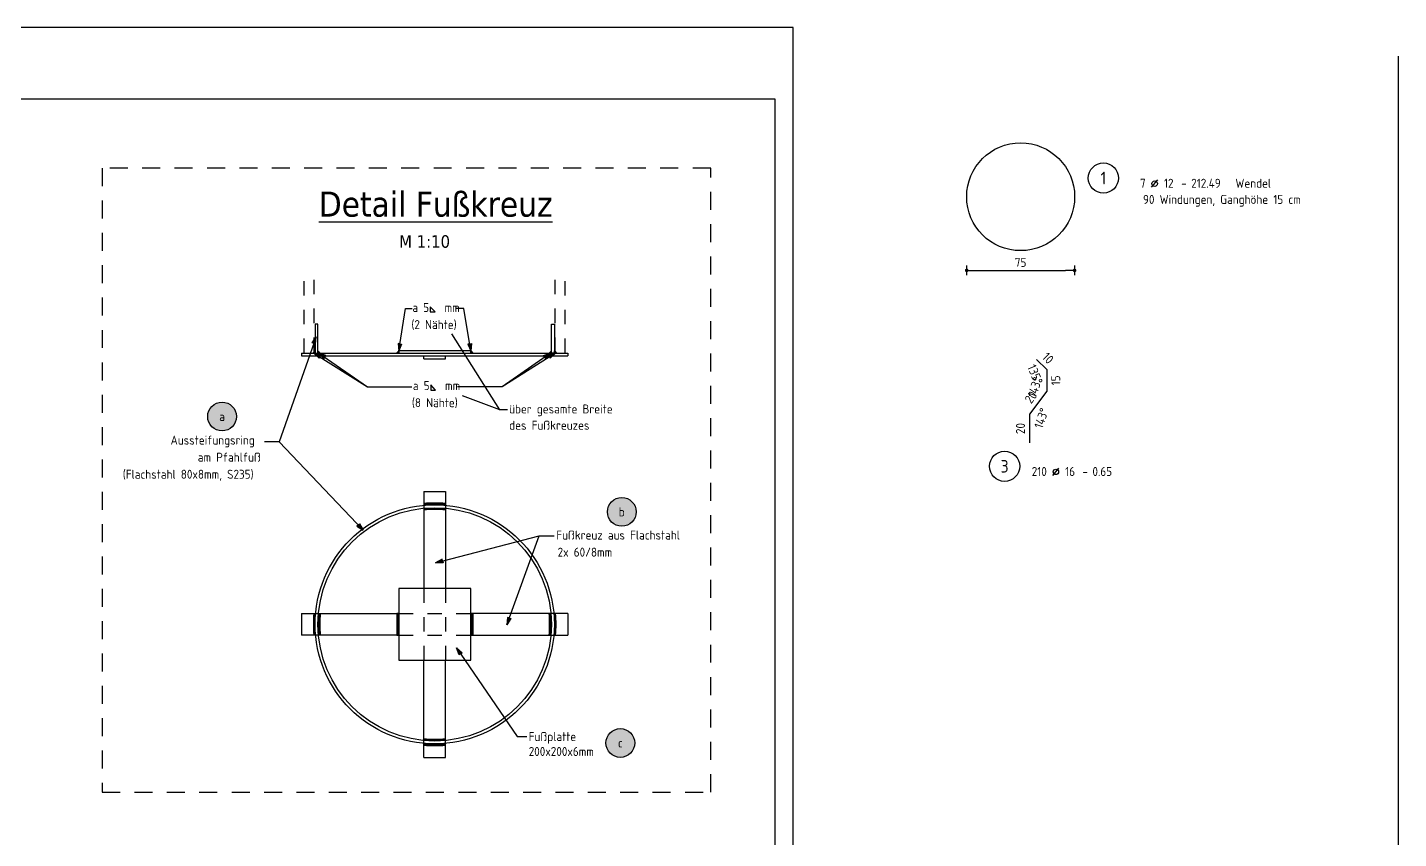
# Model space of a CAD drawing. Extents: x 21 to 40.3, y -0.2 to 20.9.
# Drawn here: x 30.48 to 40.01, y 15.22 to 20.86 of the extents above; entities that cross this region are included whole.
import ezdxf
from ezdxf.enums import TextEntityAlignment as Align

# ---------------------------------------------------------------- set-up
doc = ezdxf.new("R2010")
doc.units = 0
doc.header["$LTSCALE"] = 0.25
for name, pattern in [('AUSGEZOGEN', [1000.01, 1000, 0.01]), ('DOT', [0.175, 0.05, -0.125]), ('PUNKT', [0.175, 0.05, -0.125]), ('STRICHLINIE', [0.75, 0.5, -0.25])]:
    doc.linetypes.add(name, pattern=pattern)
for name, color, linetype in [('1__LINE_ACI_7', 7, 'Continuous'), ('DETAIL', 7, 'Continuous'), ('DRUEBER', 7, 'Continuous'), ('grau_hell', 7, 'Continuous'), ('HILFE', 7, 'Continuous'), ('MASSE', 7, 'Continuous'), ('OBJEKT', 7, 'Continuous'), ('POS', 7, 'Continuous'), ('RAHMEN', 7, 'Continuous'), ('RND', 7, 'Continuous'), ('TEXT', 7, 'Continuous')]:
    doc.layers.add(name, color=color, linetype=linetype)
doc.styles.add('helv', font='tahoma.ttf')
doc.styles.add('txt', font='isocp.shx')
doc.dimstyles.new('DOT_I', dxfattribs={"dimscale": 0.25, "dimtxt": 0.25, "dimasz": 0.25, "dimexe": 0.1, "dimexo": 0.3, "dimgap": 0.1, "dimtad": 1, "dimdec": 3, "dimzin": 3, "dimtxsty": 'txt', "dimblk": 'DOT', "dimblk1": 'DOT', "dimblk2": 'DOT', "dimsah": 1, "dimcen": 0.1, "dimse1": 1, "dimse2": 1, "dimazin": 0, "dimtfac": 1, "dimtdec": 4, "dimtix": 1, "dimtmove": 2, "dimatfit": 3, "dimfxl": 0, "dimtvp": 1, "dimtolj": 1, "dimtzin": 0, "dimarcsym": 0})

# ---------------------------------------------------------------- blocks, each defined once
blk = doc.blocks.new('DINA1')
at = {"layer": 'RAHMEN'}
for p, q in [((0, 59.4), (0, 0)), ((84.1, 59.4), (0, 59.4))]:
    blk.add_line(p, q, dxfattribs=at)
at = {"layer": 'RAHMEN', "color": 5}
for p, q in [((2, 58.9), (2, 0.5)), ((83.6, 58.9), (2, 58.9))]:
    blk.add_line(p, q, dxfattribs=at)
blk = doc.blocks.new('RND_AUSZ')
at = {"layer": 'RND', "color": 7, "linetype": 'Continuous'}
blk.add_line((1.341, 0.262), (1.509, 0.466), dxfattribs=at)
at = {"layer": 'RND', "color": 1, "linetype": 'Continuous'}
blk.add_circle((0, 0.52), 0.42, dxfattribs=at)
at = {"layer": 'RND', "color": 7, "linetype": 'Continuous'}
blk.add_circle((1.425, 0.364), 0.075, dxfattribs=at)
at = {"layer": 'RND', "color": 7, "linetype": 'Continuous', "style": 'txt'}
blk.add_text('-', height=0.25, dxfattribs=at).set_placement((2.163, 0.25))
for tag, p in [('WIEOFT', (-0.536, 0.25)), ('STK', (1.174, 0.25))]:
    blk.add_attdef(tag, text='', height=0.25, dxfattribs=at).set_placement(p, align=Align.RIGHT)
at = {"layer": 'RND', "color": 1, "linetype": 'Continuous', "style": 'txt'}
blk.add_attdef('POS', text='', height=0.35, dxfattribs=at).set_placement((0, 0.52), align=Align.MIDDLE)
at = {"layer": 'RND', "color": 7, "linetype": 'Continuous', "style": 'txt'}
for tag, p in [('DS', (1.683, 0.25)), ('LANG', (2.441, 0.25)), ('TEXT', (3.669, 0.25))]:
    blk.add_attdef(tag, p, '', height=0.25, dxfattribs=at)
blk = doc.blocks.new('DOT')
at = {"layer": 'MASSE', "color": 7, "linetype": 'Continuous'}
for p, q in [((0, 0), (-1, 0)), ((0, 0.54), (0, -0.54))]:
    blk.add_line(p, q, dxfattribs=at)
at = {"layer": 'MASSE', "color": 7, "linetype": 'Continuous', "const_width": 0.2}
blk.add_lwpolyline([(-0.1, 0, 1), (0.1, 0, 1)], format="xyb", close=True, dxfattribs=at)
blk = doc.blocks.new('*D38')
at = {"layer": 'Defpoints', "color": 0, "linetype": 'AUSGEZOGEN', "transparency": 16777216}
for p in [(37.0063, 19.4792), (37.7563, 19.4792), (37.7563, 19.1667)]:
    blk.add_point(p, dxfattribs=at)
at = {"layer": 'RND', "color": 0, "linetype": 'AUSGEZOGEN', "lineweight": -2, "transparency": 16777216}
blk.add_line((37.0688, 19.1667), (37.6938, 19.1667), dxfattribs=at)
at = {"layer": 'RND', "color": 0, "linetype": 'AUSGEZOGEN', "lineweight": -2, "transparency": 16777216, "xscale": 0.0625, "yscale": 0.0625, "zscale": 0.0625, "rotation": 180}
blk.add_blockref('DOT', (37.0063, 19.1667), dxfattribs=at)
at = {"layer": 'RND', "color": 0, "linetype": 'AUSGEZOGEN', "lineweight": -2, "transparency": 16777216, "xscale": 0.0625, "yscale": 0.0625, "zscale": 0.0625}
blk.add_blockref('DOT', (37.7563, 19.1667), dxfattribs=at)
at = {"layer": 'RND', "color": 0, "linetype": 'AUSGEZOGEN', "transparency": 16777216, "insert": (37.3813, 19.2229), "char_height": 0.0625, "attachment_point": 5, "style": 'txt'}
blk.add_mtext('\\A1;75', dxfattribs=at)
blk = doc.blocks.new('*D40')
at = {"layer": 'Defpoints', "color": 0, "linetype": 'AUSGEZOGEN', "transparency": 16777216}
for p in [(37.5271, 18.5123), (37.5125, 18.477), (37.5625, 18.477), (37.5625, 18.402)]:
    blk.add_point(p, dxfattribs=at)
at = {"layer": 'RND', "color": 0, "linetype": 'AUSGEZOGEN', "transparency": 16777216, "insert": (37.4816, 18.4435), "char_height": 0.0625, "attachment_point": 5, "rotation": 292.5, "style": 'txt'}
blk.add_mtext('\\A1;135°', dxfattribs=at)
blk = doc.blocks.new('*D41')
at = {"layer": 'Defpoints', "color": 0, "linetype": 'AUSGEZOGEN', "transparency": 16777216}
for p in [(37.5625, 18.402), (37.5255, 18.3606), (37.5625, 18.327), (37.5025, 18.247)]:
    blk.add_point(p, dxfattribs=at)
at = {"layer": 'RND', "color": 0, "linetype": 'AUSGEZOGEN', "transparency": 16777216, "insert": (37.4795, 18.3546), "char_height": 0.0625, "attachment_point": 5, "rotation": 71.56505, "style": 'txt'}
blk.add_mtext('\\A1;143°', dxfattribs=at)
blk = doc.blocks.new('*D42')
at = {"layer": 'Defpoints', "color": 0, "linetype": 'AUSGEZOGEN', "transparency": 16777216}
for p in [(37.5025, 18.247), (37.4425, 18.167), (37.4795, 18.1333), (37.4425, 18.067)]:
    blk.add_point(p, dxfattribs=at)
at = {"layer": 'RND', "color": 0, "linetype": 'AUSGEZOGEN', "transparency": 16777216, "insert": (37.5255, 18.1393), "char_height": 0.0625, "attachment_point": 5, "rotation": 71.56505, "style": 'txt'}
blk.add_mtext('\\A1;143°', dxfattribs=at)
blk = doc.blocks.new('Pfeillinie')
at = {"layer": 'TEXT', "linetype": 'Continuous'}
blk.add_hatch(color=7, dxfattribs=at).paths.add_polyline_path([(0, 0), (-0.8, 0.2), (-0.8, 0), (-0.8, -0.2)])
at = {"layer": 'TEXT', "color": 7, "linetype": 'Continuous'}
for p, q in [((-0.8, 0), (-0.8, 0.2)), ((-0.8, 0.2), (0, 0)), ((-0.8, 0), (-0.8, -0.2)), ((-0.8, -0.2), (0, 0))]:
    blk.add_line(p, q, dxfattribs=at)
blk = doc.blocks.new('pos_ausz')
at = {"layer": 'grau_hell', "true_color": 0xfcfcfc}
blk.add_hatch(color=7, dxfattribs=at).paths.add_polyline_path([(-0.4, 0, 1), (0.4, 0, 1)])
at = {"layer": 'POS', "color": 1, "linetype": 'Continuous'}
blk.add_circle((0, 0), 0.4, dxfattribs=at)
at = {"layer": 'POS', "color": 7, "linetype": 'Continuous', "style": 'txt'}
blk.add_attdef('POSNAME', text='', height=0.25, dxfattribs=at).set_placement((0, 0), align=Align.MIDDLE)
blk.add_attdef('POSABM', (0.6, 0.05), '', height=0.25, dxfattribs=at)

msp = doc.modelspace()

# ---------------------------------------------------------------- linework, layer by layer
at = {"layer": '1__LINE_ACI_7'}
for p, q in [((32.4664, 18.5951), (32.4785, 18.5951)), ((32.4692, 18.5979), (32.4785, 18.5979)), ((32.4719, 18.6007), (32.4785, 18.6007)), ((32.4748, 18.6035), (32.4785, 18.6035)), ((32.4776, 18.6063), (32.4785, 18.6063)), ((32.4994, 18.6063), (32.4985, 18.6063)), ((32.5022, 18.6035), (32.4985, 18.6035)), ((32.5051, 18.6007), (32.4985, 18.6007)), ((32.5079, 18.5979), (32.4985, 18.5979)), ((32.5107, 18.5951), (32.4985, 18.5951)), ((33.0476, 18.5951), (33.0597, 18.5951)), ((33.0504, 18.5979), (33.0597, 18.5979)), ((33.0532, 18.6007), (33.0597, 18.6007)), ((33.056, 18.6035), (33.0597, 18.6035)), ((33.0588, 18.6063), (33.0597, 18.6063)), ((33.5607, 18.6063), (33.5598, 18.6063)), ((33.5635, 18.6035), (33.5598, 18.6035)), ((33.5664, 18.6007), (33.5598, 18.6007)), ((33.5691, 18.5979), (33.5598, 18.5979)), ((33.5719, 18.5951), (33.5598, 18.5951)), ((34.1089, 18.5951), (34.121, 18.5951)), ((34.1117, 18.5979), (34.121, 18.5979)), ((34.1144, 18.6007), (34.121, 18.6007)), ((34.1173, 18.6035), (34.121, 18.6035)), ((34.1201, 18.6063), (34.121, 18.6063)), ((34.1419, 18.6063), (34.141, 18.6063)), ((34.1447, 18.6035), (34.141, 18.6035)), ((34.1476, 18.6007), (34.141, 18.6007)), ((34.1504, 18.5979), (34.141, 18.5979)), ((34.1532, 18.5951), (34.141, 18.5951)), ((33.2367, 17.5457), (33.2367, 17.5332)), ((33.2395, 17.546), (33.2395, 17.5334)), ((33.2424, 17.5462), (33.2424, 17.5337)), ((33.2452, 17.5464), (33.2452, 17.5339)), ((33.2479, 17.5466), (33.2479, 17.5341)), ((33.2508, 17.5469), (33.2508, 17.5343)), ((33.2536, 17.547), (33.2536, 17.5345)), ((33.2563, 17.5472), (33.2563, 17.5347)), ((33.2592, 17.5474), (33.2592, 17.5349)), ((33.262, 17.5476), (33.262, 17.5351)), ((33.2648, 17.5477), (33.2648, 17.5352)), ((33.2676, 17.5479), (33.2676, 17.5354)), ((33.2704, 17.548), (33.2704, 17.5355)), ((33.2733, 17.5481), (33.2733, 17.5356)), ((33.2761, 17.5483), (33.2761, 17.5358)), ((33.2788, 17.5484), (33.2788, 17.5359)), ((33.2817, 17.5485), (33.2817, 17.536)), ((33.2845, 17.5486), (33.2845, 17.5361)), ((33.2873, 17.5486), (33.2873, 17.5361)), ((33.2901, 17.5487), (33.2901, 17.5362)), ((33.2929, 17.5488), (33.2929, 17.5363)), ((33.2957, 17.5488), (33.2957, 17.5363)), ((33.2986, 17.5489), (33.2986, 17.5364)), ((33.3013, 17.5489), (33.3013, 17.5364)), ((33.3041, 17.5489), (33.3041, 17.5364)), ((33.307, 17.5489), (33.307, 17.5364)), ((33.3098, 17.5489), (33.3098, 17.5364)), ((33.3125, 17.5489), (33.3125, 17.5364)), ((33.3154, 17.5489), (33.3154, 17.5364)), ((33.3182, 17.5489), (33.3182, 17.5364)), ((33.3209, 17.5489), (33.3209, 17.5364)), ((33.3238, 17.5488), (33.3238, 17.5363)), ((33.3266, 17.5488), (33.3266, 17.5363)), ((33.3294, 17.5487), (33.3294, 17.5362)), ((33.3322, 17.5486), (33.3322, 17.5361)), ((33.335, 17.5486), (33.335, 17.5361)), ((33.3378, 17.5485), (33.3378, 17.536)), ((33.3407, 17.5484), (33.3407, 17.5359)), ((33.3434, 17.5483), (33.3434, 17.5358)), ((33.3463, 17.5481), (33.3463, 17.5356)), ((33.3491, 17.548), (33.3491, 17.5355)), ((33.3519, 17.5479), (33.3519, 17.5354)), ((33.3547, 17.5477), (33.3547, 17.5352)), ((33.3575, 17.5476), (33.3575, 17.5351)), ((33.3603, 17.5474), (33.3603, 17.5349)), ((33.3632, 17.5472), (33.3632, 17.5347)), ((33.366, 17.547), (33.366, 17.5345)), ((33.3687, 17.5469), (33.3687, 17.5343)), ((33.3716, 17.5466), (33.3716, 17.5341)), ((33.3744, 17.5464), (33.3744, 17.5339)), ((33.3772, 17.5462), (33.3772, 17.5337)), ((33.38, 17.546), (33.38, 17.5334)), ((33.3828, 17.5457), (33.3828, 17.5332)), ((33.2367, 17.5131), (33.2367, 17.5005)), ((33.2395, 17.5133), (33.2395, 17.5008)), ((33.2424, 17.5136), (33.2424, 17.501)), ((33.2452, 17.5138), (33.2452, 17.5012)), ((33.2479, 17.514), (33.2479, 17.5015)), ((33.2508, 17.5142), (33.2508, 17.5017)), ((33.2536, 17.5144), (33.2536, 17.5019)), ((33.2563, 17.5146), (33.2563, 17.5021)), ((33.2592, 17.5148), (33.2592, 17.5022)), ((33.262, 17.5149), (33.262, 17.5024)), ((33.2648, 17.5151), (33.2648, 17.5026)), ((33.2676, 17.5152), (33.2676, 17.5027)), ((33.2704, 17.5154), (33.2704, 17.5028)), ((33.2733, 17.5155), (33.2733, 17.503)), ((33.2761, 17.5156), (33.2761, 17.5031)), ((33.2788, 17.5157), (33.2788, 17.5032)), ((33.2817, 17.5158), (33.2817, 17.5033)), ((33.2845, 17.5159), (33.2845, 17.5034)), ((33.2873, 17.516), (33.2873, 17.5035)), ((33.2901, 17.5161), (33.2901, 17.5036)), ((33.2929, 17.5161), (33.2929, 17.5036)), ((33.2957, 17.5162), (33.2957, 17.5037)), ((33.2986, 17.5162), (33.2986, 17.5037)), ((33.3013, 17.5163), (33.3013, 17.5038)), ((33.3041, 17.5163), (33.3041, 17.5038)), ((33.307, 17.5163), (33.307, 17.5038)), ((33.3098, 17.5163), (33.3098, 17.5038)), ((33.3125, 17.5163), (33.3125, 17.5038)), ((33.3154, 17.5163), (33.3154, 17.5038)), ((33.3182, 17.5163), (33.3182, 17.5038)), ((33.3209, 17.5162), (33.3209, 17.5037)), ((33.3238, 17.5162), (33.3238, 17.5037)), ((33.3266, 17.5161), (33.3266, 17.5036)), ((33.3294, 17.5161), (33.3294, 17.5036)), ((33.3322, 17.516), (33.3322, 17.5035)), ((33.335, 17.5159), (33.335, 17.5034)), ((33.3378, 17.5158), (33.3378, 17.5033)), ((33.3407, 17.5157), (33.3407, 17.5032)), ((33.3434, 17.5156), (33.3434, 17.5031)), ((33.3463, 17.5155), (33.3463, 17.503)), ((33.3491, 17.5154), (33.3491, 17.5029)), ((33.3519, 17.5152), (33.3519, 17.5027)), ((33.3547, 17.5151), (33.3547, 17.5026)), ((33.3575, 17.5149), (33.3575, 17.5024)), ((33.3603, 17.5148), (33.3603, 17.5022)), ((33.3632, 17.5146), (33.3632, 17.5021)), ((33.366, 17.5144), (33.366, 17.5019)), ((33.3687, 17.5142), (33.3687, 17.5017)), ((33.3716, 17.514), (33.3716, 17.5015)), ((33.3744, 17.5138), (33.3744, 17.5012)), ((33.3772, 17.5136), (33.3772, 17.501)), ((33.38, 17.5133), (33.38, 17.5008)), ((33.3828, 17.5131), (33.3828, 17.5005)), ((32.4686, 16.7699), (32.4812, 16.7699)), ((32.4689, 16.7727), (32.4814, 16.7727)), ((32.4691, 16.7756), (32.4816, 16.7756)), ((32.4693, 16.7784), (32.4819, 16.7784)), ((32.5013, 16.7699), (32.5138, 16.7699)), ((32.5015, 16.7727), (32.514, 16.7727)), ((32.5017, 16.7756), (32.5143, 16.7756)), ((32.502, 16.7784), (32.5145, 16.7784)), ((33.0485, 16.6303), (33.0485, 16.7803)), ((33.0513, 16.6303), (33.0513, 16.7803)), ((33.0541, 16.6303), (33.0541, 16.7803)), ((33.057, 16.6303), (33.057, 16.7803)), ((33.5626, 16.6303), (33.5626, 16.7803)), ((33.5654, 16.6303), (33.5654, 16.7803)), ((33.5682, 16.6303), (33.5682, 16.7803)), ((33.571, 16.6303), (33.571, 16.7803)), ((34.1176, 16.7784), (34.105, 16.7784)), ((34.1178, 16.7756), (34.1053, 16.7756)), ((34.118, 16.7727), (34.1055, 16.7727)), ((34.1183, 16.7699), (34.1057, 16.7699)), ((34.1502, 16.7784), (34.1377, 16.7784)), ((34.1505, 16.7756), (34.1379, 16.7756)), ((34.1507, 16.7727), (34.1381, 16.7727)), ((34.1509, 16.7699), (34.1384, 16.7699)), ((32.4661, 16.711), (32.4786, 16.711)), ((32.4661, 16.7081), (32.4786, 16.7081)), ((32.4661, 16.7053), (32.4786, 16.7053)), ((32.4661, 16.7026), (32.4786, 16.7026)), ((32.4661, 16.6997), (32.4786, 16.6997)), ((32.4662, 16.7194), (32.4787, 16.7194)), ((32.4662, 16.7165), (32.4787, 16.7165)), ((32.4662, 16.7138), (32.4787, 16.7138)), ((32.4662, 16.6969), (32.4787, 16.6969)), ((32.4662, 16.6941), (32.4787, 16.6941)), ((32.4662, 16.6913), (32.4787, 16.6913)), ((32.4663, 16.7249), (32.4789, 16.7249)), ((32.4663, 16.7222), (32.4788, 16.7222)), ((32.4663, 16.6885), (32.4788, 16.6885)), ((32.4663, 16.6857), (32.4789, 16.6857)), ((32.4664, 16.7278), (32.4789, 16.7278)), ((32.4664, 16.6828), (32.4789, 16.6828)), ((32.4665, 16.7306), (32.479, 16.7306)), ((32.4665, 16.6801), (32.479, 16.6801)), ((32.4666, 16.7334), (32.4791, 16.7334)), ((32.4666, 16.6773), (32.4791, 16.6773)), ((32.4667, 16.7362), (32.4792, 16.7362)), ((32.4667, 16.6744), (32.4792, 16.6744)), ((32.4668, 16.739), (32.4793, 16.739)), ((32.4669, 16.7419), (32.4794, 16.7419)), ((32.467, 16.7447), (32.4796, 16.7447)), ((32.4672, 16.7474), (32.4797, 16.7474)), ((32.4673, 16.7503), (32.4799, 16.7503)), ((32.4675, 16.7531), (32.48, 16.7531)), ((32.4677, 16.7559), (32.4802, 16.7559)), ((32.4678, 16.7587), (32.4804, 16.7587)), ((32.468, 16.7615), (32.4805, 16.7615)), ((32.4682, 16.7643), (32.4807, 16.7643)), ((32.4684, 16.7672), (32.481, 16.7672)), ((32.4988, 16.7165), (32.5113, 16.7165)), ((32.4988, 16.7138), (32.5113, 16.7138)), ((32.4988, 16.711), (32.5113, 16.711)), ((32.4988, 16.7081), (32.5113, 16.7081)), ((32.4988, 16.7053), (32.5113, 16.7053)), ((32.4988, 16.7026), (32.5113, 16.7026)), ((32.4988, 16.6997), (32.5113, 16.6997)), ((32.4988, 16.6969), (32.5113, 16.6969)), ((32.4988, 16.6941), (32.5113, 16.6941)), ((32.4989, 16.7222), (32.5114, 16.7222)), ((32.4989, 16.7194), (32.5114, 16.7194)), ((32.4989, 16.6913), (32.5114, 16.6913)), ((32.4989, 16.6885), (32.5114, 16.6885)), ((32.499, 16.7249), (32.5115, 16.7249)), ((32.499, 16.6857), (32.5115, 16.6857)), ((32.4991, 16.7278), (32.5116, 16.7278)), ((32.4991, 16.6828), (32.5116, 16.6828)), ((32.4992, 16.7334), (32.5117, 16.7334)), ((32.4992, 16.7306), (32.5117, 16.7306)), ((32.4992, 16.6801), (32.5117, 16.6801)), ((32.4992, 16.6773), (32.5117, 16.6773)), ((32.4993, 16.7362), (32.5119, 16.7362)), ((32.4993, 16.6744), (32.5119, 16.6744)), ((32.4995, 16.739), (32.512, 16.739)), ((32.4996, 16.7419), (32.5121, 16.7419)), ((32.4997, 16.7447), (32.5122, 16.7447)), ((32.4998, 16.7474), (32.5124, 16.7474)), ((32.5, 16.7503), (32.5125, 16.7503)), ((32.5001, 16.7531), (32.5127, 16.7531)), ((32.5003, 16.7559), (32.5128, 16.7559)), ((32.5005, 16.7587), (32.513, 16.7587)), ((32.5007, 16.7615), (32.5132, 16.7615)), ((32.5009, 16.7643), (32.5134, 16.7643)), ((32.5011, 16.7672), (32.5136, 16.7672)), ((34.1185, 16.7672), (34.1059, 16.7672)), ((34.1187, 16.7643), (34.1061, 16.7643)), ((34.1189, 16.7615), (34.1063, 16.7615)), ((34.1191, 16.7587), (34.1065, 16.7587)), ((34.1192, 16.7559), (34.1067, 16.7559)), ((34.1194, 16.7531), (34.1069, 16.7531)), ((34.1196, 16.7503), (34.107, 16.7503)), ((34.1197, 16.7474), (34.1072, 16.7474)), ((34.1198, 16.7447), (34.1073, 16.7447)), ((34.12, 16.7419), (34.1075, 16.7419)), ((34.1201, 16.739), (34.1076, 16.739)), ((34.1202, 16.7362), (34.1077, 16.7362)), ((34.1202, 16.6744), (34.1077, 16.6744)), ((34.1203, 16.7334), (34.1078, 16.7334)), ((34.1203, 16.6773), (34.1078, 16.6773)), ((34.1204, 16.7306), (34.1079, 16.7306)), ((34.1204, 16.6801), (34.1079, 16.6801)), ((34.1205, 16.7278), (34.108, 16.7278)), ((34.1205, 16.7249), (34.108, 16.7249)), ((34.1205, 16.6857), (34.108, 16.6857)), ((34.1205, 16.6828), (34.108, 16.6828)), ((34.1206, 16.7222), (34.1081, 16.7222)), ((34.1207, 16.7194), (34.1081, 16.7194)), ((34.1207, 16.6913), (34.1081, 16.6913)), ((34.1206, 16.6885), (34.1081, 16.6885)), ((34.1207, 16.7165), (34.1082, 16.7165)), ((34.1207, 16.7138), (34.1082, 16.7138)), ((34.1208, 16.711), (34.1082, 16.711)), ((34.1208, 16.6997), (34.1082, 16.6997)), ((34.1207, 16.6969), (34.1082, 16.6969)), ((34.1207, 16.6941), (34.1082, 16.6941)), ((34.1208, 16.7081), (34.1083, 16.7081)), ((34.1208, 16.7053), (34.1083, 16.7053)), ((34.1208, 16.7026), (34.1083, 16.7026)), ((34.1511, 16.7672), (34.1386, 16.7672)), ((34.1513, 16.7643), (34.1388, 16.7643)), ((34.1515, 16.7615), (34.139, 16.7615)), ((34.1517, 16.7587), (34.1392, 16.7587)), ((34.1519, 16.7559), (34.1394, 16.7559)), ((34.152, 16.7531), (34.1395, 16.7531)), ((34.1522, 16.7503), (34.1397, 16.7503)), ((34.1524, 16.7474), (34.1398, 16.7474)), ((34.1525, 16.7447), (34.14, 16.7447)), ((34.1526, 16.7419), (34.1401, 16.7419)), ((34.1527, 16.739), (34.1402, 16.739)), ((34.1528, 16.7362), (34.1403, 16.7362)), ((34.1528, 16.6744), (34.1403, 16.6744)), ((34.1529, 16.7334), (34.1404, 16.7334)), ((34.1529, 16.6773), (34.1404, 16.6773)), ((34.153, 16.7306), (34.1405, 16.7306)), ((34.153, 16.6801), (34.1405, 16.6801)), ((34.1531, 16.7278), (34.1406, 16.7278)), ((34.1531, 16.6828), (34.1406, 16.6828)), ((34.1532, 16.7249), (34.1407, 16.7249)), ((34.1532, 16.7222), (34.1407, 16.7222)), ((34.1532, 16.6885), (34.1407, 16.6885)), ((34.1532, 16.6857), (34.1407, 16.6857)), ((34.1533, 16.7194), (34.1408, 16.7194)), ((34.1533, 16.7165), (34.1408, 16.7165)), ((34.1533, 16.6941), (34.1408, 16.6941)), ((34.1533, 16.6913), (34.1408, 16.6913)), ((34.1534, 16.7138), (34.1409, 16.7138)), ((34.1534, 16.711), (34.1409, 16.711)), ((34.1534, 16.7081), (34.1409, 16.7081)), ((34.1534, 16.7053), (34.1409, 16.7053)), ((34.1534, 16.7026), (34.1409, 16.7026)), ((34.1534, 16.6997), (34.1409, 16.6997)), ((34.1534, 16.6969), (34.1409, 16.6969)), ((32.4668, 16.6716), (32.4793, 16.6716)), ((32.4669, 16.6688), (32.4794, 16.6688)), ((32.467, 16.666), (32.4796, 16.666)), ((32.4672, 16.6632), (32.4797, 16.6632)), ((32.4673, 16.6603), (32.4799, 16.6603)), ((32.4675, 16.6576), (32.48, 16.6576)), ((32.4677, 16.6548), (32.4802, 16.6548)), ((32.4678, 16.6519), (32.4804, 16.6519)), ((32.468, 16.6491), (32.4805, 16.6491)), ((32.4682, 16.6464), (32.4807, 16.6464)), ((32.4684, 16.6435), (32.481, 16.6435)), ((32.4686, 16.6407), (32.4812, 16.6407)), ((32.4689, 16.6379), (32.4814, 16.6379)), ((32.4691, 16.6351), (32.4816, 16.6351)), ((32.4693, 16.6323), (32.4819, 16.6323)), ((32.4995, 16.6716), (32.512, 16.6716)), ((32.4996, 16.6688), (32.5121, 16.6688)), ((32.4997, 16.666), (32.5122, 16.666)), ((32.4998, 16.6632), (32.5124, 16.6632)), ((32.5, 16.6603), (32.5125, 16.6603)), ((32.5001, 16.6576), (32.5127, 16.6576)), ((32.5003, 16.6548), (32.5128, 16.6548)), ((32.5005, 16.6519), (32.513, 16.6519)), ((32.5007, 16.6491), (32.5132, 16.6491)), ((32.5009, 16.6464), (32.5134, 16.6464)), ((32.5011, 16.6435), (32.5136, 16.6435)), ((32.5013, 16.6407), (32.5138, 16.6407)), ((32.5015, 16.6379), (32.514, 16.6379)), ((32.5017, 16.6351), (32.5143, 16.6351)), ((32.502, 16.6323), (32.5145, 16.6323)), ((34.1176, 16.6323), (34.105, 16.6323)), ((34.1178, 16.6351), (34.1053, 16.6351)), ((34.118, 16.6379), (34.1055, 16.6379)), ((34.1183, 16.6407), (34.1057, 16.6407)), ((34.1185, 16.6435), (34.1059, 16.6435)), ((34.1187, 16.6464), (34.1061, 16.6464)), ((34.1189, 16.6491), (34.1063, 16.6491)), ((34.1191, 16.6519), (34.1065, 16.6519)), ((34.1192, 16.6548), (34.1067, 16.6548)), ((34.1194, 16.6576), (34.1069, 16.6576)), ((34.1196, 16.6603), (34.107, 16.6603)), ((34.1197, 16.6632), (34.1072, 16.6632)), ((34.1198, 16.666), (34.1073, 16.666)), ((34.12, 16.6688), (34.1075, 16.6688)), ((34.1201, 16.6716), (34.1076, 16.6716)), ((34.1502, 16.6323), (34.1377, 16.6323)), ((34.1504, 16.6351), (34.1379, 16.6351)), ((34.1507, 16.6379), (34.1381, 16.6379)), ((34.1509, 16.6407), (34.1384, 16.6407)), ((34.1511, 16.6435), (34.1386, 16.6435)), ((34.1513, 16.6464), (34.1388, 16.6464)), ((34.1515, 16.6491), (34.139, 16.6491)), ((34.1517, 16.6519), (34.1392, 16.6519)), ((34.1519, 16.6548), (34.1394, 16.6548)), ((34.152, 16.6576), (34.1395, 16.6576)), ((34.1522, 16.6603), (34.1397, 16.6603)), ((34.1524, 16.6632), (34.1398, 16.6632)), ((34.1525, 16.666), (34.14, 16.666)), ((34.1526, 16.6688), (34.1401, 16.6688)), ((34.1527, 16.6716), (34.1402, 16.6716)), ((33.2367, 15.8976), (33.2367, 15.9101)), ((33.2367, 15.8649), (33.2367, 15.8775)), ((33.2395, 15.8974), (33.2395, 15.9099)), ((33.2395, 15.8647), (33.2395, 15.8772)), ((33.2424, 15.8971), (33.2424, 15.9097)), ((33.2424, 15.8645), (33.2424, 15.877)), ((33.2452, 15.8969), (33.2452, 15.9094)), ((33.2452, 15.8642), (33.2452, 15.8768)), ((33.2479, 15.8967), (33.2479, 15.9092)), ((33.2479, 15.864), (33.2479, 15.8766)), ((33.2508, 15.8965), (33.2508, 15.909)), ((33.2508, 15.8638), (33.2508, 15.8764)), ((33.2536, 15.8963), (33.2536, 15.9088)), ((33.2536, 15.8636), (33.2536, 15.8762)), ((33.2563, 15.8961), (33.2563, 15.9086)), ((33.2563, 15.8634), (33.2563, 15.876)), ((33.2592, 15.8959), (33.2592, 15.9084)), ((33.2592, 15.8633), (33.2592, 15.8758)), ((33.262, 15.8958), (33.262, 15.9083)), ((33.262, 15.8631), (33.262, 15.8756)), ((33.2648, 15.8956), (33.2648, 15.9081)), ((33.2648, 15.8629), (33.2648, 15.8755)), ((33.2676, 15.8954), (33.2676, 15.908)), ((33.2676, 15.8628), (33.2676, 15.8753)), ((33.2704, 15.8953), (33.2704, 15.9078)), ((33.2704, 15.8627), (33.2704, 15.8752)), ((33.2733, 15.8952), (33.2733, 15.9077)), ((33.2733, 15.8625), (33.2733, 15.875)), ((33.2761, 15.8951), (33.2761, 15.9076)), ((33.2761, 15.8624), (33.2761, 15.8749)), ((33.2788, 15.895), (33.2788, 15.9075)), ((33.2788, 15.8623), (33.2788, 15.8748)), ((33.2817, 15.8949), (33.2817, 15.9074)), ((33.2817, 15.8622), (33.2817, 15.8747)), ((33.2845, 15.8948), (33.2845, 15.9073)), ((33.2845, 15.8621), (33.2845, 15.8746)), ((33.2873, 15.8947), (33.2873, 15.9072)), ((33.2873, 15.862), (33.2873, 15.8745)), ((33.2901, 15.8946), (33.2901, 15.9071)), ((33.2901, 15.862), (33.2901, 15.8745)), ((33.2929, 15.8945), (33.2929, 15.9071)), ((33.2929, 15.8619), (33.2929, 15.8744)), ((33.2957, 15.8945), (33.2957, 15.907)), ((33.2957, 15.8618), (33.2957, 15.8743)), ((33.2986, 15.8945), (33.2986, 15.907)), ((33.2986, 15.8618), (33.2986, 15.8743)), ((33.3013, 15.8944), (33.3013, 15.9069)), ((33.3013, 15.8618), (33.3013, 15.8743)), ((33.3041, 15.8944), (33.3041, 15.9069)), ((33.3041, 15.8617), (33.3041, 15.8742)), ((33.307, 15.8944), (33.307, 15.9069)), ((33.307, 15.8617), (33.307, 15.8742)), ((33.3098, 15.8944), (33.3098, 15.9069)), ((33.3098, 15.8617), (33.3098, 15.8742)), ((33.3125, 15.8944), (33.3125, 15.9069)), ((33.3125, 15.8617), (33.3125, 15.8742)), ((33.3154, 15.8944), (33.3154, 15.9069)), ((33.3154, 15.8617), (33.3154, 15.8742)), ((33.3182, 15.8944), (33.3182, 15.9069)), ((33.3182, 15.8618), (33.3182, 15.8743)), ((33.3209, 15.8945), (33.3209, 15.907)), ((33.3209, 15.8618), (33.3209, 15.8743)), ((33.3238, 15.8945), (33.3238, 15.907)), ((33.3238, 15.8618), (33.3238, 15.8743)), ((33.3266, 15.8945), (33.3266, 15.9071)), ((33.3266, 15.8619), (33.3266, 15.8744)), ((33.3294, 15.8946), (33.3294, 15.9071)), ((33.3294, 15.862), (33.3294, 15.8745)), ((33.3322, 15.8947), (33.3322, 15.9072)), ((33.3322, 15.862), (33.3322, 15.8745)), ((33.335, 15.8948), (33.335, 15.9073)), ((33.335, 15.8621), (33.335, 15.8746)), ((33.3378, 15.8949), (33.3378, 15.9074)), ((33.3378, 15.8622), (33.3378, 15.8747)), ((33.3407, 15.895), (33.3407, 15.9075)), ((33.3407, 15.8623), (33.3407, 15.8748)), ((33.3434, 15.8951), (33.3434, 15.9076)), ((33.3434, 15.8624), (33.3434, 15.8749)), ((33.3463, 15.8952), (33.3463, 15.9077)), ((33.3463, 15.8625), (33.3463, 15.875)), ((33.3491, 15.8953), (33.3491, 15.9078)), ((33.3491, 15.8627), (33.3491, 15.8752)), ((33.3519, 15.8954), (33.3519, 15.908)), ((33.3519, 15.8628), (33.3519, 15.8753)), ((33.3547, 15.8956), (33.3547, 15.9081)), ((33.3547, 15.8629), (33.3547, 15.8755)), ((33.3575, 15.8957), (33.3575, 15.9083)), ((33.3575, 15.8631), (33.3575, 15.8756)), ((33.3603, 15.8959), (33.3603, 15.9084)), ((33.3603, 15.8633), (33.3603, 15.8758)), ((33.3632, 15.8961), (33.3632, 15.9086)), ((33.3632, 15.8634), (33.3632, 15.876)), ((33.366, 15.8963), (33.366, 15.9088)), ((33.366, 15.8636), (33.366, 15.8762)), ((33.3687, 15.8965), (33.3687, 15.909)), ((33.3687, 15.8638), (33.3687, 15.8764)), ((33.3716, 15.8967), (33.3716, 15.9092)), ((33.3716, 15.864), (33.3716, 15.8766)), ((33.3744, 15.8969), (33.3744, 15.9094)), ((33.3744, 15.8642), (33.3744, 15.8768)), ((33.3772, 15.8971), (33.3772, 15.9097)), ((33.3772, 15.8645), (33.3772, 15.877)), ((33.38, 15.8973), (33.38, 15.9099)), ((33.38, 15.8647), (33.38, 15.8772)), ((33.3828, 15.8976), (33.3828, 15.9101)), ((33.3828, 15.8649), (33.3828, 15.8775))]:
    msp.add_line(p, q, dxfattribs=at)
for points in [[(33.2789, 18.8783), (33.3125, 18.8783), (33.2789, 18.9143)], [(32.4985, 18.5922), (32.4985, 18.7922), (32.4785, 18.7922), (32.4785, 18.5922)], [(34.121, 18.5922), (34.121, 18.7922), (34.141, 18.7922), (34.141, 18.5922)], [(32.4785, 18.6072), (32.4635, 18.5922), (32.4785, 18.5922)], [(32.4985, 18.6072), (32.5135, 18.5922), (32.4985, 18.5922)], [(33.0597, 18.6072), (33.0447, 18.5922), (33.0597, 18.5922)], [(33.0597, 18.5922), (33.5598, 18.5922), (33.5598, 18.6072), (33.0597, 18.6072)], [(33.5598, 18.6072), (33.5748, 18.5922), (33.5598, 18.5922)], [(34.121, 18.6072), (34.106, 18.5922), (34.121, 18.5922)], [(34.141, 18.6072), (34.156, 18.5922), (34.141, 18.5922)], [(33.2822, 18.3351), (33.3159, 18.3351), (33.2822, 18.3711)], [(33.0597, 16.4554), (33.5598, 16.4554), (33.5598, 16.9553), (33.0597, 16.9553)], [(33.0597, 16.7803), (33.0457, 16.7803), (33.0457, 16.6303), (33.0597, 16.6303)], [(33.5598, 16.7803), (33.5739, 16.7803), (33.5739, 16.6303), (33.5598, 16.6303)]]:
    msp.add_lwpolyline(points, close=True, dxfattribs=at)
at = {"layer": 'DETAIL', "color": 102, "linetype": 'STRICHLINIE'}
msp.add_lwpolyline([(30.999, 19.8773), (30.999, 15.5389), (35.2275, 15.5389), (35.2275, 19.8773)], close=True, dxfattribs=at)
at = {"layer": 'DRUEBER', "color": 7, "linetype": 'DOT'}
for p, q in [((32.4023, 18.5922), (32.4023, 19.1438)), ((32.4723, 18.601), (32.4723, 19.1438)), ((34.1473, 18.601), (34.1473, 19.1438)), ((34.2173, 18.5922), (34.2173, 19.1438))]:
    msp.add_line(p, q, dxfattribs=at)
at = {"layer": 'DRUEBER', "color": 7, "linetype": 'PUNKT', "ltscale": 0.7}
for p, q in [((33.2348, 16.9553), (33.2348, 16.4554)), ((33.3848, 16.9553), (33.3848, 16.4554)), ((33.0597, 16.7803), (33.5598, 16.7803)), ((33.0597, 16.6303), (33.5598, 16.6303))]:
    msp.add_line(p, q, dxfattribs=at)
at = {"layer": 'HILFE', "color": 102, "linetype": 'AUSGEZOGEN'}
for p, q in [((33.762, 18.197), (33.4284, 18.7263)), ((33.762, 18.197), (33.5031, 18.2948)), ((33.8152, 18.197), (33.762, 18.197))]:
    msp.add_line(p, q, dxfattribs=at)
at = {"layer": 'OBJEKT', "color": 7, "linetype": 'AUSGEZOGEN'}
for p, q in [((32.3847, 18.5922), (34.2348, 18.5922)), ((32.3847, 18.5922), (32.3847, 18.5722)), ((34.2348, 18.5922), (34.2348, 18.5722)), ((32.3847, 18.5722), (34.2348, 18.5722)), ((33.2348, 18.5522), (33.2348, 18.5722)), ((33.2348, 18.5722), (33.3848, 18.5722)), ((33.2348, 18.5522), (33.3848, 18.5522)), ((33.3848, 18.5522), (33.3848, 18.5722)), ((33.2348, 17.6303), (33.3848, 17.6303)), ((33.2348, 17.6303), (33.2348, 16.9553)), ((33.3848, 17.6303), (33.3848, 16.9553)), ((32.3847, 16.7803), (33.0597, 16.7803)), ((32.3847, 16.7803), (32.3847, 16.6303)), ((34.2348, 16.7803), (33.5598, 16.7803)), ((34.2348, 16.7803), (34.2348, 16.6303)), ((33.0597, 16.6303), (32.3847, 16.6303)), ((33.5598, 16.6303), (34.2348, 16.6303)), ((33.2348, 15.7804), (33.2348, 16.4554)), ((33.3848, 15.7804), (33.3848, 16.4554)), ((33.2348, 15.7804), (33.3848, 15.7804))]:
    msp.add_line(p, q, dxfattribs=at)
for radius in [0.8313, 0.8113]:
    msp.add_circle((33.3098, 16.7053), radius, dxfattribs=at)
for centre, radius, start, end in [((33.3098, 16.6788), 0.87, 85.05457, 94.94543), ((33.3098, 16.6838), 0.82, 84.7522, 95.2478), ((33.3363, 16.7053), 0.87, 175.05457, 184.94543), ((33.3313, 16.7053), 0.82, 174.7522, 185.2478), ((33.2883, 16.7053), 0.82, 354.7522, 5.2478), ((33.2883, 16.7053), 0.82, 354.7522, 5.2478), ((33.2833, 16.7053), 0.87, 355.05457, 4.94543), ((33.2833, 16.7053), 0.87, 355.05457, 4.94543), ((33.3098, 16.7269), 0.82, 264.7522, 275.2478), ((33.3098, 16.7319), 0.87, 265.05457, 274.94543)]:
    msp.add_arc(centre, radius, start, end, dxfattribs=at)
at = {"layer": 'POS', "color": 1, "linetype": 'AUSGEZOGEN'}
for centre in [(31.8321, 18.1505), (34.6096, 17.4874), (34.5995, 15.8802)]:
    msp.add_circle(centre, 0.1, dxfattribs=at)
at = {"layer": 'RND', "color": 1, "linetype": 'AUSGEZOGEN'}
for points in [[(40.0074, 7.0565), (40.0074, 20.6565)], [(37.4918, 18.5477), (37.5625, 18.477), (37.5625, 18.327), (37.4425, 18.167), (37.4425, 17.967)]]:
    msp.add_lwpolyline(points, dxfattribs=at)
at = {"layer": 'RND', "color": 102, "linetype": 'AUSGEZOGEN'}
for points in [[(33.0597, 18.6072), (33.1068, 18.901), (33.1522, 18.901)], [(33.5598, 18.6072), (33.5127, 18.901), (33.4605, 18.901)], [(32.4854, 18.7056), (32.2296, 17.9738)], [(32.4698, 18.5922), (32.842, 18.3569)], [(32.5048, 18.5922), (32.842, 18.3569), (33.1501, 18.3569)], [(34.1148, 18.5922), (33.7775, 18.3569), (33.4687, 18.3569)], [(34.1498, 18.5922), (33.7775, 18.3569)], [(32.8115, 17.3592), (32.2296, 17.9738), (32.127, 17.9738)], [(33.3162, 17.1333), (34.0349, 17.3217), (34.1399, 17.3217)], [(33.8118, 16.7026), (34.0349, 17.3217)], [(33.4609, 16.5421), (33.8827, 15.9263), (33.9492, 15.9263)]]:
    msp.add_lwpolyline(points, dxfattribs=at)
at = {"layer": 'RND', "color": 1, "linetype": 'AUSGEZOGEN'}
msp.add_circle((37.3813, 19.6792), 0.375, dxfattribs=at)

# ---------------------------------------------------------------- block references
at = {"layer": 'POS', "color": 7, "linetype": 'AUSGEZOGEN', "xscale": 0.25, "yscale": 0.25, "zscale": 0.25}
for p, values in [((31.8321, 18.1505), {'POSNAME': 'a'}), ((34.6096, 17.4874), {'POSNAME': 'b'}), ((34.5995, 15.8802), {'POSNAME': 'c'})]:
    msp.add_blockref('pos_ausz', p, dxfattribs=at).add_auto_attribs(values)
at = {"layer": 'RAHMEN', "xscale": 0.25, "yscale": 0.25, "zscale": 0.25, "rotation": 270}
msp.add_blockref('DINA1', (20.9516, 20.8569), dxfattribs=at)
at = {"layer": 'RND', "color": 7, "linetype": 'AUSGEZOGEN', "xscale": 0.25, "yscale": 0.25, "zscale": 0.25}
msp.add_blockref('RND_AUSZ', (37.9563, 19.6792), dxfattribs=at).add_auto_attribs({'POS': '1', 'STK': '7', 'DS': '12', 'LANG': '212.49', 'TEXT': 'Wendel'})
at = {"layer": 'RND', "color": 102, "linetype": 'AUSGEZOGEN'}
for p, xscale, yscale, zscale, rotation in [((32.4854, 18.7056), 0.0625, 0.0625, 0.0625, 71.3828238384178), ((32.4698, 18.5922), 0.0625, 0.0625, 0.0625, 149.2294592750493), ((32.5048, 18.5922), 0.0625, 0.0625, 0.0625, 146.5667975155847), ((33.0597, 18.6072), 0.0625, 0.0625, 0.0625, 260.8961460295923), ((33.5598, 18.6072), -0.06249999999999999, 0.0625, 0.0625, 99.10385397040767), ((34.1148, 18.5922), -0.0625, 0.0625, 0.0625, 212.8371033037031), ((34.1498, 18.5922), -0.06249999999999999, 0.06249999999999999, 0.0625, 210.3598725996235), ((32.8115, 17.3592), 0.06249999999999999, 0.06249999999999999, 0.06249999999999999, 312.7776804044841), ((33.3162, 17.1333), -0.06249999999999998, 0.06249999999999998, 0.06249999999999998, 14.98599334855662), ((33.8118, 16.7026), -0.06249999999999995, 0.0625, 0.0625, 71.60994314744644), ((33.4609, 16.5421), 0.0625, 0.0625, 0.0625, 124.2001031833384)]:
    msp.add_blockref('Pfeillinie', p, dxfattribs=dict(at, xscale=xscale, yscale=yscale, zscale=zscale, rotation=rotation))
at = {"layer": 'RND', "color": 102, "linetype": 'AUSGEZOGEN', "xscale": 0.25, "yscale": 0.25, "zscale": 0.25}
msp.add_blockref('RND_AUSZ', (37.2698, 17.6746), dxfattribs=at).add_auto_attribs({'POS': '3', 'STK': '210', 'DS': '16', 'LANG': '0.65'})

# ---------------------------------------------------------------- texts
at = {"layer": 'RND', "color": 7, "linetype": 'AUSGEZOGEN', "style": 'txt'}
msp.add_text('90 Windungen, Ganghöhe 15 cm', height=0.0625, dxfattribs=at).set_placement((38.2313, 19.6292))
for s, rotation, p in [('10', 315, (37.5713, 18.5565)), ('15', 90, (37.625, 18.402)), ('20', 53.1301, (37.4525, 18.2845)), ('20', 90, (37.38, 18.067))]:
    msp.add_text(s, height=0.063, rotation=rotation, dxfattribs=at).set_placement(p, align=Align.MIDDLE)
at = {"layer": 'TEXT', "color": 5, "linetype": 'AUSGEZOGEN', "style": 'helv'}
msp.add_text('%%UDetail Fußkreuz', height=0.175, dxfattribs=at).set_placement((32.5046, 19.5406))
at = {"layer": 'TEXT', "color": 1, "linetype": 'AUSGEZOGEN', "style": 'helv'}
msp.add_text('M 1:10', height=0.0875, dxfattribs=at).set_placement((33.0625, 19.3243))
at = {"layer": 'TEXT', "color": 7, "linetype": 'AUSGEZOGEN', "style": 'txt'}
for s, p in [('a 5   mm', (33.1545, 18.8776)), ('(2 Nähte)', (33.1477, 18.7589)), ('a 5   mm', (33.1579, 18.3344)), ('(8 Nähte)', (33.1511, 18.2157)), ('über gesamte Breite', (33.8271, 18.1718)), ('des Fußkreuzes', (33.8271, 18.0586)), ('Aussteifungsring', (31.474, 17.9554)), ('am Pfahlfuß', (31.6633, 17.8366)), ('(Flachstahl 80x8mm, S235)', (31.1422, 17.7179)), ('Fußkreuz aus Flachstahl', (34.1547, 17.2948)), ('2x 60/8mm', (34.1635, 17.176)), ('Fußplatte', (33.9628, 15.8936)), ('200x200x6mm', (33.9628, 15.7899))]:
    msp.add_text(s, height=0.0625, dxfattribs=at).set_placement(p)

# ---------------------------------------------------------------- dimensions: what is measured, and where the dimension line sits
at = {"layer": 'RND', "color": 7, "linetype": 'AUSGEZOGEN'}
dim = msp.add_linear_dim(base=(37.7563, 19.1667), p1=(37.0063, 19.4792), p2=(37.7563, 19.4792), dimstyle='DOT_I', override={"dimdec": 0, "dimlfac": 100}, dxfattribs=at)
dim.commit()
dim.dimension.update_dxf_attribs({"geometry": '*D38', "text_midpoint": (37.3813, 19.2229)})
for base, center, p1, p2, picture, middle in [((37.5125, 18.477), (37.5625, 18.477), (37.5625, 18.402), (37.5271, 18.5123), '*D40', (37.4816, 18.4435)), ((37.5255, 18.3606), (37.5625, 18.327), (37.5025, 18.247), (37.5625, 18.402), '*D41', (37.4795, 18.3546)), ((37.4795, 18.1333), (37.4425, 18.167), (37.4425, 18.067), (37.5025, 18.247), '*D42', (37.5255, 18.1393))]:
    dim = msp.add_angular_dim_3p(base=base, center=center, p1=p1, p2=p2, dimstyle='DOT_I', override={"dimdec": 2, "dimrnd": 0.0005, "dimadec": 0}, dxfattribs=at)
    dim.commit()
    dim.dimension.update_dxf_attribs({"geometry": picture, "text_midpoint": middle, "dimtype": 165})

doc.saveas('drawing.dxf')
